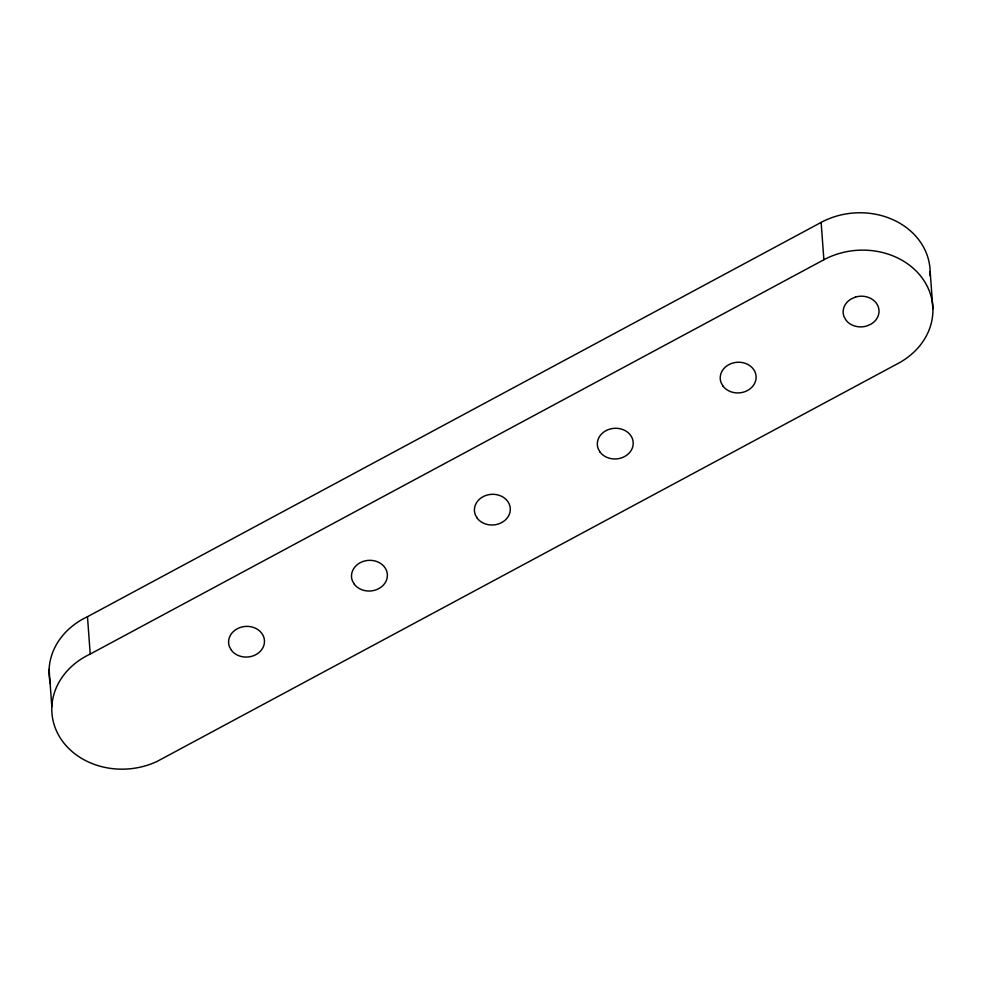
<?xml version="1.0" encoding="UTF-8"?>
<svg xmlns="http://www.w3.org/2000/svg" width="982" height="982" viewBox="0 0 982 982"><rect width="100%" height="100%" fill="white"/><g stroke="black" fill="none" stroke-linecap="round" stroke-linejoin="round"><path stroke-width="1.47" d="M50.45 683.889A71.895 61.363 -4.2 0 1 87.484 616.696L821.136 222.398A71.895 61.363 -4.2 0 1 895.179 220.741A71.895 61.363 -4.2 0 1 930.077 275.856M90.221 654.061L823.886 259.751A71.895 61.363 -4.2 0 1 922.54 278.532A71.895 61.363 -4.2 0 1 898.272 363.34L157.022 761.455A71.895 61.363 -4.2 0 1 60.025 737.568A71.895 61.363 -4.2 0 1 90.221 654.061L87.484 616.696M930.163 271.498L932.9 308.851M821.136 222.398L823.886 259.751M49.1 669.368L51.837 706.721M855.494 297.067L851.271 298.884A17.971 15.344 -4.2 0 0 844.017 316.658L846.042 320.23A17.971 15.344 -4.2 0 0 866.664 326.024L870.887 324.207A17.971 15.344 -4.2 0 0 877.27 304.592A17.971 15.344 -4.2 0 0 855.494 297.067M723.133 386.27L721.107 382.698A17.971 15.344 -4.2 0 1 740.318 362.297A17.971 15.344 -4.2 0 1 753.415 385.386A17.971 15.344 -4.2 0 1 723.133 386.27M600.223 452.309L598.198 448.725A17.971 15.344 -4.2 0 1 617.408 428.336A17.971 15.344 -4.2 0 1 630.505 451.425A17.971 15.344 -4.2 0 1 600.223 452.309M477.313 518.336L475.288 514.764A17.971 15.344 -4.2 0 1 494.498 494.363A17.971 15.344 -4.2 0 1 507.596 517.453A17.971 15.344 -4.2 0 1 477.313 518.336M354.404 584.376L352.378 580.804A17.971 15.344 -4.2 0 1 371.589 560.403A17.971 15.344 -4.2 0 1 384.686 583.492A17.971 15.344 -4.2 0 1 354.404 584.376M231.494 650.403L229.469 646.831A17.971 15.344 -4.2 0 1 248.679 626.442A17.971 15.344 -4.2 0 1 261.777 649.532A17.971 15.344 -4.2 0 1 231.494 650.403"/></g></svg>
